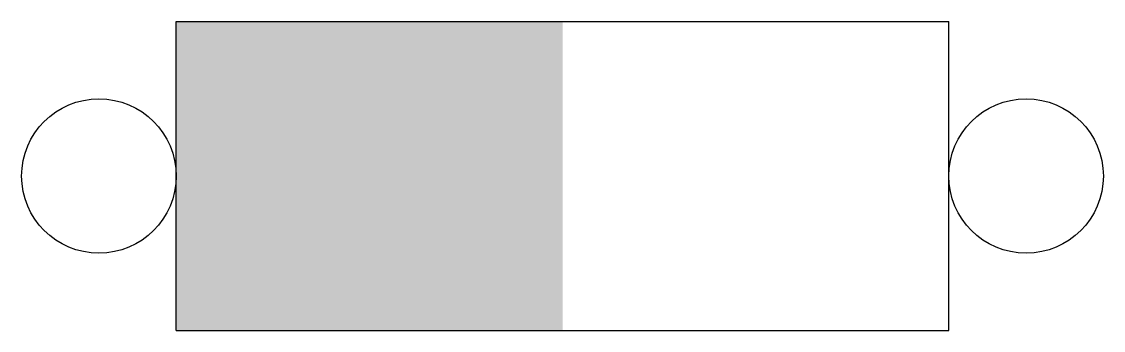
# Model space of a CAD drawing. Header units: millimetres. Extents: x -2929.881 to -2929.297, y 3739.86 to 3740.027.
import ezdxf

# ---------------------------------------------------------------- set-up
doc = ezdxf.new("R2010")
doc.units = ezdxf.units.MM
doc.header["$LTSCALE"] = 10
doc.layers.add('Ele_diagramas', color=2, linetype='Continuous')

msp = doc.modelspace()

# ---------------------------------------------------------------- linework, layer by layer
at = {"layer": 'Ele_diagramas', "color": 4}
for p, q in [((-2929.79718, 3739.8602), (-2929.79718, 3740.02686)), ((-2929.79718, 3740.02686), (-2929.38051, 3740.02686)), ((-2929.38051, 3739.8602), (-2929.38051, 3740.02686)), ((-2929.79718, 3739.8602), (-2929.38051, 3739.8602))]:
    msp.add_line(p, q, dxfattribs=at)
at = {"layer": 'Ele_diagramas', "color": 2}
for centre in [(-2929.83884, 3739.94353), (-2929.33884, 3739.94353)]:
    msp.add_circle(centre, 0.04167, dxfattribs=at)
at = {"layer": 'Ele_diagramas', "color": 1}
msp.add_solid([(-2929.79718, 3740.02686), (-2929.58884, 3740.02686), (-2929.79718, 3739.8602), (-2929.58884, 3739.8602)], dxfattribs=at)

doc.saveas('drawing.dxf')
